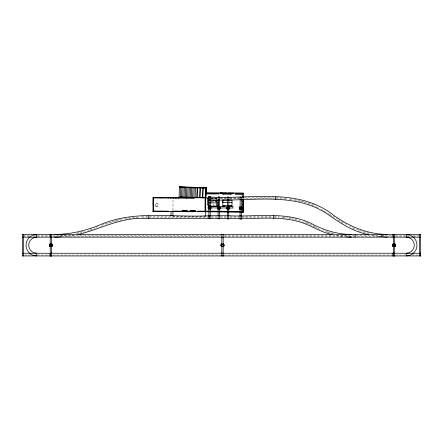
<?xml version="1.0" encoding="UTF-8"?>
<svg xmlns="http://www.w3.org/2000/svg" width="443" height="443" viewBox="0 0 443 443"><rect width="100%" height="100%" fill="white"/><g stroke="black" fill="none" stroke-linecap="round" stroke-linejoin="round"><path stroke-width="0.33" stroke-dasharray="2.21 1.66" d="M172.936 210.17L173.03 197.606M98.069 226.495L94.403 227.879M100.794 226.395L103.839 225.238M102.289 224.856L104.155 224.175M104.775 223.948L114.061 220.869M90.067 229.468L91.928 228.787M106.32 224.335L115.529 221.356M90.355 230.316L95.334 228.488M89.121 230.692L79.07 233.428M211.427 198.309L213.41 198.303L213.388 205.115L217.225 205.115M115.296 220.492L117.866 219.905M118.508 219.756L123.01 218.731M116.166 221.207L123.171 219.606M76.966 232.996L83.339 231.539M76.501 234.015L78.428 233.577M124.295 218.543L130.724 217.613M125.087 219.329L131.466 218.41M74.075 235.322L65.603 236.446M132.008 217.424L137.374 217.064M141.395 216.799L148.056 216.616M132.767 218.272L138.77 217.867M142.109 217.646L148.062 217.513M54.788 236.274L56.798 236.141M60.148 235.914L66.854 235.466M210.503 197.855L217.419 197.855M220.182 197.855L226.401 197.855M229.862 197.855L239.536 197.855M244.375 197.855L274.787 197.855M276.111 197.855L281.172 197.855M210.109 198.309L217.768 198.309M211.195 198.746L217.419 198.746M220.182 198.746L226.401 198.746M229.862 198.746L239.536 198.746M242.299 198.746L274.787 198.746M276.105 198.746L283.11 198.968M149.407 216.616L208.503 216.616M211.278 216.616L216.815 216.616M220.271 216.616L226.5 216.616M229.956 216.616L238.949 216.616M241.717 216.616L272.152 216.616M274.184 216.616L279.439 216.782M148.721 217.513L208.503 217.513M211.278 217.513L216.815 217.513M220.271 217.513L226.5 217.513M229.956 217.513L238.949 217.513M241.717 217.513L272.152 217.513M274.178 217.513L278.719 217.618M23.341 235.383L30.041 235.383M34.061 235.383L36.071 235.383M37.411 235.383L49.478 235.383M52.778 235.383L220.93 235.383M224.391 235.383L378.427 235.383M381.174 235.383L392.227 235.383M395.533 235.383L406.259 235.383M406.929 235.383L408.939 235.383M412.959 235.383L419.659 235.383M23.341 236.274L29.371 236.274M33.391 236.274L36.071 236.274M37.411 236.274L50.148 236.274M52.8 236.274L57.058 236.274M61.898 236.274L220.93 236.274M224.391 236.274L345.39 236.274M349.538 236.274L378.427 236.274M386.673 236.274L392.221 236.274M395.533 236.274L406.259 236.274M406.929 236.274L409.609 236.274M413.629 236.274L418.319 236.274M24.681 255.041L30.711 255.041M37.411 255.041L49.478 255.041M52.911 255.041L220.808 255.041M224.263 255.041L392.166 255.041M395.533 255.041L405.589 255.041M412.289 255.041L419.659 255.041M216.666 198.309L213.388 198.309M211.627 197.899L217.945 197.949M220.592 197.971L226.794 198.015M229.552 198.038L239.198 198.11M210.796 201.2L217.352 201.249M210.79 202.091L214.069 202.119M172.886 216.555L205.563 216.804M282.795 217.048L287.496 217.424M282.053 217.884L286.715 218.261M341.138 235.466L346.509 235.897M349.195 236.113L351.21 236.274M342.378 236.462L335.357 235.36M284.506 198.22L287.169 198.514M289.833 198.813L293.831 199.25M294.501 199.328L306.639 202.08M283.769 199.04L286.416 199.333M289.063 199.621L291.71 199.915M294.351 200.208L299.684 201.321M381.163 235.615L383.832 235.909M372.353 235.538L379.058 236.28M300.354 201.482L306.368 202.938M363.304 231.517L371.323 233.45M362.972 232.353L368.692 233.738M308.466 202.789L315.776 205.607M307.663 203.437L315.405 206.421M361.964 231.191L352.927 227.708L349.3 225.797M352.556 228.522L355.607 229.695M358.044 230.637L361.698 232.049M306.938 222.585L312.038 224.872M317.725 228.527L321.696 230.305M313.273 225.454L316.966 227.209M314.746 227.143L306.6 223.416A63.188 53.658 0 0 0 294.767 219.628M315.361 227.436L316.595 228.023M316.014 206.743L319.038 208.332M321.457 209.605L323.274 210.563M346.88 224.523L338.995 219.728M329.825 213.648L330.932 214.351M324.376 211.261L329.343 214.401M337.959 220.132L342.948 223.289M333.075 215.791L337.887 219.03M330.445 215.099L334.194 217.618M217.042 199.671L217.042 205.115M216.583 198.309L216.583 200.352M216.583 201.033L216.583 205.115M211.106 201.31L211.106 202.113M288.869 217.579A64.085 54.65 0 0 1 291.605 218.017M292.28 218.144A64.085 54.65 0 0 1 293.637 218.41M294.983 218.704A64.085 54.65 0 0 1 296.915 219.174M304.496 221.578A64.085 54.65 0 0 1 306.949 222.563M288.731 218.521A63.188 53.658 0 0 1 293.438 219.34M333.85 233.311A63.188 53.714 0 0 1 328.789 231.96M327.549 231.567A63.188 53.714 0 0 1 322.62 229.751M333.025 233.982A64.085 54.594 0 0 1 325.406 231.728M216.472 201.31L215.663 201.31L215.663 202.113L216.472 202.113L216.472 201.31M216.854 200.352L216.854 198.309L216.849 200.352M216.854 205.115L216.854 201.033L216.849 205.115M156.074 206.073A1.174 1.174 0 0 0 157.835 205.054A1.174 1.174 0 0 0 156.074 204.035A1.174 1.174 0 0 0 156.074 206.073M155.858 206.444A1.606 1.606 0 0 0 158.273 205.054A1.606 1.606 0 0 0 155.858 203.658A1.606 1.606 0 0 0 155.858 206.444"/><path stroke-width="0.66" d="M207.379 198.309L207.324 205.115L209.074 205.115M153.09 211.582L153.123 210.962L153.389 211.228M153.151 203.409L153.195 197.456M153.45 211.184L153.715 211.455L153.123 211.228M153.522 211.588L153.632 197.428M160.87 198.021L160.875 197.484M160.87 211.643L160.875 211.106M168.656 198.082L168.656 197.545M170.799 198.11L170.804 197.572M171.009 216.029L171.042 211.599M171.159 197.7L171.153 197.977L171.424 197.711M172.892 215.924L172.925 211.494M175.445 198.01L175.716 197.733L175.445 197.999M176.436 198.143L176.441 197.606M178.579 198.171L178.584 197.633M185.307 211.173L185.301 211.71L193.087 211.771L193.093 211.233M186.359 198.231L186.365 197.694M187.212 211.189L187.212 210.652L181.885 210.613L181.879 211.15L195.418 211.25L195.418 210.713L190.091 210.674L190.091 211.211M194.15 197.75L194.145 198.287L153.09 197.96M205.026 211.71L205.12 199.638L205.657 199.643M205.569 216.173L205.707 197.855M208.919 196.958L210.475 197.135L208.919 196.958C249.221 199.621 296.179 187.533 331.425 213.604C347.561 225.836 366.765 234.142 387.26 234.485M208.863 218.565L209.024 197.124M210.203 218.576L210.364 197.129M211.278 193.918L211.283 193.381M213.365 211.715L213.376 211.178M213.487 193.934L213.493 193.397M218.083 218.637L218.249 197.19M219.423 218.648L219.59 197.201M221.201 211.771L221.151 211.233M221.434 193.613L221.434 193.076M222.458 193.619L222.458 194.156L231.534 194.222L231.539 193.685M223.754 194.167L223.759 193.63M225.459 193.641L225.465 193.104M226.761 193.652L226.766 193.115L220.138 193.065L220.132 193.602L233.671 193.702L233.671 193.17L228.344 193.126L228.339 193.663M227.353 218.709L227.514 197.268M227.708 200.053L227.492 200.507M228.693 218.72L228.854 197.279M228.981 211.832L228.987 211.294M230.238 194.211L230.244 193.68M235.421 211.881L235.421 211.344M236.761 211.892L236.767 211.355M240.023 218.803L240.189 197.356M241.363 218.814L241.529 197.368M242.758 193.774L242.753 194.311L234.973 194.25L234.973 193.713L243.329 193.779M242.753 199.505L242.664 212.468L243.196 212.474L243.285 199.505L243.229 212.031L158.616 211.389M242.764 197.667L242.792 193.774M243.301 197.667L243.273 193.015L205.679 192.733M222.89 199.987L222.823 202.589L227.414 202.623M179.57 186.918L179.836 186.929M180.329 196.974L180.666 186.957M181.564 197.019L181.901 186.996M182.034 187.001L182.3 187.012M182.793 197.057L183.131 187.04M184.028 197.102L184.366 187.079M184.498 187.084L184.764 187.096M185.257 197.141L185.595 187.123M186.492 197.185L186.83 187.162M186.963 187.167L187.223 187.444L179.437 186.913M187.727 197.224L188.037 187.871M188.956 197.268L189.272 187.915M190.191 197.307L190.523 187.289M191.42 197.351L191.758 187.328M191.891 187.334L192.162 187.345M192.655 197.39L192.993 187.372M193.884 197.434L194.228 187.295M194.355 187.417L194.627 187.428M195.119 197.495L195.457 187.455M196.875 197.556L197.207 187.511M197.141 197.567L197.478 187.522M199.727 197.65L200.064 187.611M199.992 197.661L200.33 187.616L190.097 187.273M202.578 197.75L202.916 187.705M202.844 197.755L203.182 187.716M205.43 197.855L205.702 197.86M205.497 195.889L205.768 187.799M205.762 195.895L206.028 187.838M205.591 199.239L205.308 199.494M206.056 187.826L206.028 188.076M217.685 207.324L217.502 207.911L218.161 208.93M226.954 207.396L226.943 208.57L227.431 209.007M229.441 208.005L228.765 209.013L228.095 209.168A1.168 1.168 0 0 0 229.275 208.005A1.168 1.168 0 0 0 228.112 206.826M50.253 244.193L49.588 245.212L50.253 246.225M223.161 246.225L223.831 245.212L223.161 244.193M393.362 244.193L392.692 245.212L393.362 246.225M394.696 246.225L395.361 245.212L394.696 244.193M210.275 208.869L210.946 207.861L210.774 207.269M240.117 207.064L239.441 208.077L240.1 209.096M241.435 209.107L242.111 208.094L241.452 207.075M222.497 244.038L221.339 244.625L221.162 245.212L221.339 245.799L222.497 246.386M77.968 234.596C100.112 229.236 120.59 217.303 144.136 218.405L209.19 218.405M209.622 206.676L208.952 206.826L208.276 207.839L208.454 208.426L209.605 209.024A1.168 1.168 0 0 1 209.035 206.831M54.727 234.485C71.03 234.292 87.044 230.482 101.973 224.02C135.896 210.048 173.706 217.74 209.19 215.724L209.207 217.064L209.19 215.724M54.816 237.166L61.56 236.717M207.318 198.309L209.007 198.309M208.88 199.643C248.667 202.451 295.116 190.113 329.957 215.846C341.719 224.02 354.19 231.955 368.498 234.607M217.624 205.115L218.67 205.115M209.899 215.724L227.193 215.724M228.571 215.724C256.292 217.225 286.555 210.818 312.415 224.058C324.398 230.426 337.649 234.303 351.282 234.485M209.899 218.405L227.193 218.405M228.571 218.405C254.265 220.055 281.698 214.085 306.257 224.241C314.602 227.84 322.609 232.414 331.525 234.497M22.587 234.22L22.643 256.198M420.357 234.22L420.357 237.437M22.648 234.485L420.357 234.485M22.648 237.166L50.148 237.166L50.148 234.325L51.698 234.485M50.834 237.166L420.357 237.166L420.413 256.198L420.352 252.981M51.593 237.276L51.593 237.73M221.827 237.276L221.827 237.73M393.356 237.276L393.356 237.73M51.593 252.687L51.593 253.141M221.827 252.687L221.827 253.141M393.356 252.687L393.356 253.141M22.643 253.252L50.148 253.252L50.148 256.093L51.698 255.932M50.834 253.252L420.352 253.241M22.643 255.932L420.352 255.932M205.713 193.342L219.069 193.441L219.064 193.979L205.707 193.873M242.77 196.908L243.307 196.913M209.063 197.883L153.095 197.428L152.985 211.582L168.656 211.704L168.656 211.167L153.095 211.051M209.002 199.909L209.002 200.363M218.227 199.981L218.222 200.435M241.507 200.158L241.501 200.613M205.513 200.635L205.247 200.363L205.253 200.762M205.115 201.116L205.652 201.122M242.736 201.554L243.273 201.559M228.721 202.634L232.005 202.656M208.819 202.888L217.995 202.96M205.087 203.93L205.624 203.93M153.045 203.802L153.577 203.808M242.709 204.694L243.257 204.694M153.04 205.209L153.577 205.214M208.969 206.432L232.985 206.615L232.974 208.038L219.252 207.933M205.059 207.424L205.596 207.424M208.958 207.856L217.878 207.922M205.596 211.117L217.912 211.211M219.207 211.222L243.207 211.405M205.569 211.178L197.783 211.117L197.783 211.654L217.906 211.748M219.202 211.76L243.201 211.942M208.886 215.32L208.88 215.78M219.451 215.403L219.446 215.857M228.715 215.475L228.715 215.935M240.051 215.558L240.045 216.012M202.822 187.699L206.172 187.815L205.834 197.855L179.099 196.936L179.437 186.802L206.172 187.699L205.69 199.643L205.153 199.621L205.618 188.214L206.172 187.699L205.618 188.214L179.421 187.334M345.761 236.734L351.172 237.166M379.058 236.28L387.11 237.166M219.999 207.341L219.988 208.515L218.825 209.09A1.168 1.168 0 0 0 219.429 206.914M419.659 234.485L419.654 255.932M394.807 234.485L393.251 234.485M394.807 255.932L393.251 255.932M394.696 234.485L394.696 255.932M393.356 234.485L393.356 255.932M392.852 234.485L392.852 237.166M392.852 253.252L392.852 255.932M355.07 234.485L355.098 237.166M275.48 196.963L275.48 199.643M273.536 215.724L273.536 218.405M223.272 234.485L221.721 234.485M223.272 255.932L221.721 255.932M223.167 234.485L223.167 255.932M221.827 234.485L221.827 255.932M210.491 196.963L210.503 199.643M148.721 215.724L148.721 218.405M51.593 234.485L51.593 255.932M50.253 234.485L50.253 255.932M23.341 234.485L23.341 255.932M51.726 243.816A1.606 1.606 0 0 1 51.726 246.601M50.12 246.601A1.606 1.606 0 0 1 50.12 243.816M50.336 246.219A1.168 1.168 0 0 1 50.336 244.198M51.676 243.905A1.512 1.512 0 0 1 51.676 246.518M50.17 246.518A1.512 1.512 0 0 1 50.17 243.905M51.593 244.049A1.346 1.346 0 0 1 51.593 246.374M50.253 246.374A1.346 1.346 0 0 1 50.253 244.049M50.923 244.204A1.008 1.008 0 0 1 51.931 245.212A1.008 1.008 0 0 1 50.923 246.219M50.419 246.081A1.008 1.008 0 0 1 50.419 244.337M223.3 243.816A1.606 1.606 0 0 1 223.3 246.601M221.694 246.601A1.606 1.606 0 0 1 221.694 243.816M223.078 244.198A1.168 1.168 0 0 1 223.078 246.219M221.91 246.219A1.168 1.168 0 0 1 221.91 244.198M223.25 243.905A1.512 1.512 0 0 1 223.25 246.518M221.744 246.518A1.512 1.512 0 0 1 221.744 243.905M223.167 244.049A1.346 1.346 0 0 1 223.167 246.374M221.827 246.374A1.346 1.346 0 0 1 221.827 244.049M223.001 244.337A1.008 1.008 0 0 1 223.001 246.081M221.993 246.081A1.008 1.008 0 0 1 221.993 244.337M394.829 243.816A1.606 1.606 0 0 1 394.829 246.601M393.223 246.601A1.606 1.606 0 0 1 393.223 243.816M394.613 244.198A1.168 1.168 0 0 1 394.613 246.219M393.445 246.219A1.168 1.168 0 0 1 393.445 244.198M394.785 243.905A1.512 1.512 0 0 1 394.785 246.518M393.273 246.518A1.512 1.512 0 0 1 393.273 243.905M394.696 244.049A1.346 1.346 0 0 1 394.696 246.374M393.356 246.374A1.346 1.346 0 0 1 393.356 244.049M394.53 244.337A1.008 1.008 0 0 1 394.53 246.081M393.522 246.081A1.008 1.008 0 0 1 393.522 244.337M211.222 207.861A1.606 1.606 0 0 1 210.408 209.246M208.797 209.234A1.606 1.606 0 0 1 208.819 206.449M210.203 206.842A1.168 1.168 0 0 1 210.187 208.863M210.126 206.981A1.008 1.008 0 0 1 210.109 208.725M209.102 208.714A1.008 1.008 0 0 1 209.118 206.97M229.712 208.005A1.606 1.606 0 0 1 228.898 209.395M227.292 209.378A1.606 1.606 0 0 1 226.495 207.983M227.514 209.002A1.168 1.168 0 0 1 227.53 206.975M228.616 207.125A1.008 1.008 0 0 1 228.599 208.869M227.597 208.863A1.008 1.008 0 0 1 227.608 207.119M220.442 207.933A1.606 1.606 0 0 1 219.628 209.317M218.022 209.306A1.606 1.606 0 0 1 217.231 207.905M218.244 208.924A1.168 1.168 0 0 1 218.261 206.903M219.346 207.053A1.008 1.008 0 0 1 218.831 208.924M218.327 208.786A1.008 1.008 0 0 1 218.338 207.042M241.59 206.698A1.606 1.606 0 0 1 241.568 209.484M239.962 209.473A1.606 1.606 0 0 1 239.984 206.687M241.369 207.08A1.168 1.168 0 0 1 241.352 209.102M240.184 209.09A1.168 1.168 0 0 1 240.2 207.069M241.285 207.219A1.008 1.008 0 0 1 241.274 208.963M240.267 208.952A1.008 1.008 0 0 1 240.278 207.208M153.173 204.528L153.444 204.854L153.173 204.528M172.792 211.078L172.787 211.616L180.572 211.676L180.578 211.139L172.792 211.078M173.302 197.716L173.567 197.999L173.302 197.716M182.239 210.752L187.057 211.056L182.239 210.752M190.451 210.813L195.263 211.117L190.451 210.813M208.841 200.291L208.797 205.967L217.973 206.039L218.011 200.358L208.841 200.291M208.753 218.565L210.309 218.737L208.753 218.565M217.978 218.637L219.529 218.809L217.978 218.637M218.144 197.03L219.695 197.201L218.144 197.03M220.293 193.198L226.406 193.513L220.293 193.198M222.846 199.987L222.801 205.668L231.977 205.735L232.016 200.059L222.846 199.987M227.248 218.709L228.798 218.881L227.248 218.709M227.409 197.107L228.965 197.279L227.409 197.107M228.499 193.264L233.311 193.569L228.499 193.264M239.918 218.803L241.468 218.975L239.918 218.803M240.084 197.196L241.634 197.368L240.084 197.196M52.257 245.212L52.08 245.799L50.923 246.386A1.168 1.168 0 0 0 52.091 245.212A1.168 1.168 0 0 0 50.923 244.043L51.587 244.193L52.257 245.212M208.88 196.692L208.747 199.909L208.88 196.692M210.63 205.962L208.913 205.962L208.913 206.444L210.63 206.444L210.63 205.962M217.917 206.017L216.201 206.017L216.201 206.499L217.917 206.499L217.917 206.017M224.607 205.962L222.89 205.962L222.89 206.444L224.607 206.444L224.607 205.962M231.899 206.017L230.183 206.017L230.183 206.499L231.899 206.499L231.899 206.017M406.259 237.166L406.259 234.485A10.721 10.721 0 0 1 416.979 245.212A10.721 10.721 0 0 1 406.259 255.932L406.259 253.252A8.04 8.04 0 0 0 414.299 245.212A8.04 8.04 0 0 0 406.259 237.166M36.741 237.166L36.741 234.485A10.721 10.721 0 0 0 26.021 245.212A10.721 10.721 0 0 0 36.741 255.932L36.741 253.252A8.04 8.04 0 0 1 28.701 245.212A8.04 8.04 0 0 1 36.741 237.166"/></g></svg>
